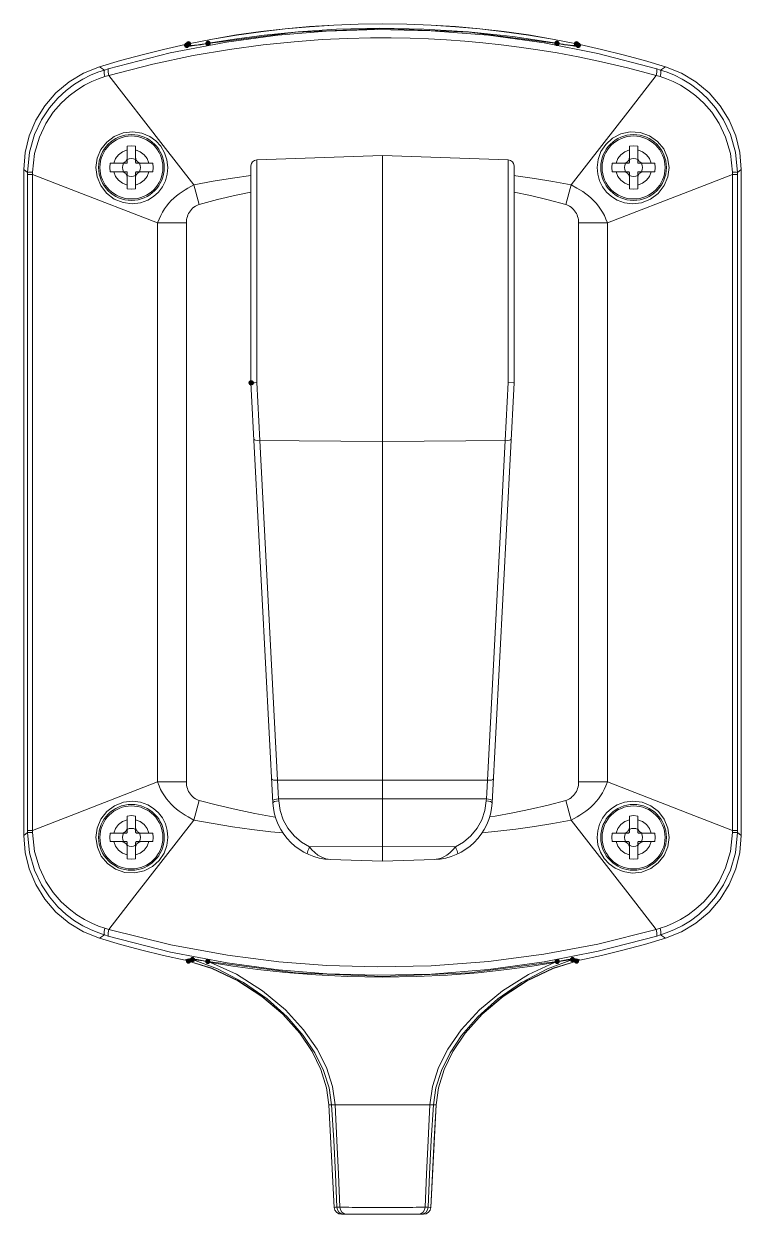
# Model space of a CAD drawing. Header units: millimetres. Extents: x 0 to 260, y 22 to 203.
# Drawn here: x 134 to 168.4, y 93.5 to 150.5 of the extents above; entities that cross this region are included whole.
import ezdxf

# ---------------------------------------------------------------- set-up
doc = ezdxf.new("R2010")
doc.units = ezdxf.units.MM

msp = doc.modelspace()

# ---------------------------------------------------------------- hatches: boundary and pattern name
h = msp.add_hatch(color=7)
edge = h.paths.add_edge_path()
edge.add_arc((141.827462, 149.454729), 0.131576, 0, 360)
h = msp.add_hatch(color=7)
edge = h.paths.add_edge_path()
edge.add_arc((141.908495, 149.528953), 0.12689, 0, 360)
h = msp.add_hatch(color=7)
edge = h.paths.add_edge_path()
edge.add_arc((142.844767, 149.547862), 0.129525, 0, 360)
h = msp.add_hatch(color=7)
edge = h.paths.add_edge_path()
edge.add_arc((159.551758, 149.547862), 0.129444, 0, 360)
h = msp.add_hatch(color=7)
edge = h.paths.add_edge_path()
edge.add_arc((160.487889, 149.528918), 0.12689, 0, 360)
h = msp.add_hatch(color=7)
edge = h.paths.add_edge_path()
edge.add_arc((160.568887, 149.454729), 0.131576, 0, 360)
h = msp.add_hatch(color=7)
edge = h.paths.add_edge_path()
edge.add_ellipse((144.91148, 133.30368), major_axis=(0.135467, 0), ratio=0.925781, start_angle=0, end_angle=360)
h = msp.add_hatch(color=7)
edge = h.paths.add_edge_path()
edge.add_arc((141.906943, 105.628193), 0.125148, 0, 360)
h = msp.add_hatch(color=7)
edge = h.paths.add_edge_path()
edge.add_arc((142.103158, 105.701394), 0.125501, 0, 360)
h = msp.add_hatch(color=7)
edge = h.paths.add_edge_path()
edge.add_arc((142.835736, 105.612953), 0.126206, 0, 360)
h = msp.add_hatch(color=7)
edge = h.paths.add_edge_path()
edge.add_arc((159.560824, 105.612953), 0.126296, 0, 360)
h = msp.add_hatch(color=7)
edge = h.paths.add_edge_path()
edge.add_arc((160.293579, 105.701394), 0.125501, 0, 360)
h = msp.add_hatch(color=7)
edge = h.paths.add_edge_path()
edge.add_arc((160.489441, 105.628158), 0.125148, 0, 360)

# ---------------------------------------------------------------- linework, layer by layer
at = {"color": 7, "lineweight": 0}
for points in [[(160.488736, 149.531776), (159.337455, 149.754956), (158.182167, 149.948379), (157.023441, 150.112044), (155.861851, 150.245952), (154.697969, 150.350103), (153.532367, 150.424496), (152.365616, 150.469132), (151.198289, 150.484011), (150.030958, 150.469132), (148.864195, 150.424496), (147.698572, 150.350103), (146.53466, 150.245952), (145.373033, 150.112044), (144.214263, 149.948379), (143.05892, 149.754956), (141.907578, 149.531776)], [(160.487007, 149.526096), (159.335925, 149.749214), (158.180835, 149.942583), (157.02231, 150.106203), (155.860922, 150.240074), (154.697243, 150.344196), (153.531847, 150.418568), (152.365306, 150.463192), (151.198192, 150.478067), (150.031078, 150.463192), (148.864537, 150.418568), (147.69914, 150.344196), (146.535462, 150.240074), (145.374074, 150.106203), (144.215548, 149.942583), (143.060459, 149.749214), (141.909377, 149.526096)], [(159.567527, 149.540736), (155.359947, 150.086836), (151.198227, 150.264636), (147.036861, 150.086836), (142.828927, 149.540736)], [(142.848471, 149.55333), (144.112121, 149.755825), (145.536638, 149.943855), (147.156593, 150.10578), (148.999504, 150.224314), (151.048791, 150.273702), (153.182038, 150.233486), (155.311404, 150.099783), (157.435127, 149.8733), (159.548266, 149.55333)], [(161.51606, 149.057219), (158.934079, 149.565572), (156.276252, 149.933872), (153.526702, 150.152241), (150.940135, 150.209744), (148.504204, 150.132838), (146.185396, 149.940927), (143.727593, 149.609316)], [(141.744665, 149.491488), (140.711064, 149.260987), (139.683252, 149.006639), (138.661591, 148.728546), (137.646445, 148.426805)], [(143.727664, 149.609457), (141.025386, 149.089816), (138.070167, 148.328168)], [(164.303851, 148.014231), (162.922373, 148.380415), (161.685534, 148.670751), (160.574284, 148.902526), (159.564634, 149.089145), (158.631184, 149.242251), (157.744654, 149.370309), (156.877526, 149.47967), (156.00934, 149.573509), (155.136921, 149.651826), (154.262384, 149.714267), (153.393846, 149.761187), (152.520721, 149.792584), (151.608084, 149.808459), (150.621718, 149.807048), (149.527754, 149.782001), (148.312082, 149.725204), (146.967998, 149.627484), (145.489154, 149.476495), (143.879782, 149.25989), (142.127182, 148.96144), (140.203837, 148.556098), (138.092462, 148.014231)], [(141.771864, 149.46944), (141.7447, 149.491312)], [(141.957919, 149.418781), (141.874311, 149.431128), (141.812222, 149.448061), (141.772005, 149.469581)], [(141.907613, 149.531776), (141.850948, 149.501745), (141.819418, 149.446051)], [(141.829402, 149.467006), (141.82411, 149.444781)], [(141.86214, 149.506622), (141.829331, 149.467111)], [(141.862845, 149.504753), (141.830037, 149.465242)], [(141.908636, 149.528001), (141.862069, 149.506481)], [(141.909341, 149.526096), (141.862775, 149.504576)], [(141.909341, 149.526096), (141.939327, 149.49364)], [(141.939327, 149.493534), (142.006708, 149.46884)], [(142.828821, 149.540736), (142.646435, 149.509692), (142.476396, 149.481469), (142.323291, 149.457481), (142.191705, 149.438431), (142.085166, 149.425378), (142.006144, 149.418675), (141.957813, 149.418675)], [(142.006849, 149.468734), (142.111271, 149.451448)], [(142.111236, 149.451519), (142.065375, 149.429999)], [(142.111236, 149.451519), (142.123936, 149.450813), (142.142281, 149.451166), (142.166975, 149.452224), (142.200489, 149.455046), (142.244233, 149.459633), (142.299972, 149.466335), (142.370528, 149.476213), (142.457664, 149.488913), (142.564908, 149.505846), (142.694378, 149.527013)], [(142.694484, 149.527119), (142.848647, 149.553224)], [(159.54823, 149.55333), (159.712978, 149.525108), (159.850208, 149.502883), (159.962744, 149.485597), (160.05235, 149.472544), (160.123258, 149.463372), (160.177586, 149.457022), (160.218861, 149.453141), (160.248847, 149.451025), (160.270719, 149.450672), (160.285183, 149.451377)], [(160.43843, 149.418781), (160.390099, 149.418781), (160.311077, 149.425836), (160.203833, 149.438889), (160.071894, 149.457586), (159.919141, 149.481575), (159.749455, 149.509445), (159.567421, 149.540842)], [(160.285148, 149.451519), (160.389923, 149.468805)], [(160.285148, 149.451519), (160.331362, 149.429999)], [(160.389852, 149.468734), (160.45688, 149.493429)], [(160.624485, 149.46944), (160.584268, 149.44792), (160.522179, 149.430987), (160.438571, 149.41864)], [(160.457056, 149.493534), (160.487043, 149.52599)], [(160.487007, 149.526096), (160.533927, 149.504576)], [(160.487713, 149.528001), (160.534632, 149.506481)], [(160.57693, 149.446015), (160.545533, 149.501842), (160.488736, 149.53174)], [(160.533856, 149.504753), (160.566312, 149.465242)], [(160.534562, 149.506622), (160.567017, 149.467111)], [(160.566947, 149.467006), (160.572591, 149.444781)], [(160.652037, 149.491488), (160.62452, 149.469616)], [(164.749974, 148.426946), (163.734983, 148.728637), (162.713344, 149.006648), (161.685553, 149.260979), (160.652107, 149.491629)], [(164.32657, 148.328239), (161.515989, 149.057078)], [(137.646375, 148.426946), (136.889314, 148.124968), (136.188344, 147.706221), (135.562516, 147.181641), (135.026647, 146.564985), (134.596258, 145.871071), (134.280875, 145.117891), (134.087905, 144.324141), (134.0237, 143.512046)], [(137.882383, 148.272959), (137.568411, 148.168184), (137.220572, 148.02425), (136.84698, 147.835514), (136.457161, 147.595625), (136.057816, 147.296822), (135.652475, 146.923936), (135.248544, 146.457211), (134.870366, 145.881125), (134.543694, 145.182625), (134.3031, 144.34125), (134.208908, 143.375345)], [(137.646375, 148.426946), (137.882383, 148.272782)], [(137.896847, 147.955317), (137.870741, 148.111598), (137.86545, 148.221665), (137.882383, 148.272817)], [(138.070131, 148.328239), (137.882454, 148.272853)], [(138.092533, 148.014408), (138.064663, 148.169277), (138.056549, 148.278638), (138.070308, 148.32838)], [(164.303851, 148.014231), (164.331721, 148.169454), (164.339834, 148.278462), (164.326429, 148.328204)], [(164.514001, 148.272959), (164.326676, 148.328345)], [(164.499537, 147.955317), (164.525995, 148.111598), (164.530934, 148.221665), (164.514354, 148.272817)], [(164.749974, 148.426946), (164.513966, 148.272782)], [(168.187829, 143.375239), (168.092931, 144.341497), (167.853043, 145.182872), (167.52637, 145.881372), (167.148192, 146.457106), (166.743909, 146.924183), (166.338568, 147.296717), (165.939576, 147.595519), (165.549404, 147.835761), (165.176165, 148.024497), (164.827973, 148.168078), (164.514001, 148.272853)], [(168.372825, 143.512011), (168.308267, 144.324105), (168.11565, 145.117855), (167.799914, 145.871036), (167.369525, 146.56495), (166.834361, 147.181605), (166.207828, 147.706186), (165.506859, 148.124933), (164.749798, 148.426911)], [(137.896847, 147.955317), (137.604041, 147.855834), (137.27878, 147.720015), (136.92953, 147.541862), (136.564405, 147.315731), (136.190814, 147.03492), (135.811225, 146.68567), (135.433752, 146.249637), (135.079564, 145.713062), (134.771236, 145.061834), (134.541225, 144.278315), (134.444564, 143.380142)], [(138.09285, 148.014408), (137.896706, 147.955494)], [(138.09285, 148.014231), (140.694939, 144.667781), (142.163906, 142.780068)], [(164.303851, 148.014231), (163.049726, 146.401684), (161.701409, 144.667781), (160.232796, 142.780068)], [(164.499537, 147.955317), (164.303745, 148.014231)], [(167.952208, 143.380213), (167.855194, 144.278032), (167.625183, 145.061905), (167.317208, 145.713132), (166.962667, 146.249355), (166.585194, 146.685741), (166.205958, 147.034991), (165.832014, 147.315802), (165.467242, 147.54158), (165.117992, 147.720085), (164.792378, 147.855905), (164.499572, 147.955388)], [(137.479652, 143.607931), (137.541741, 144.057017), (137.718482, 144.473648), (137.992944, 144.824662), (138.354188, 145.096301), (138.785635, 145.267045), (139.244246, 145.316434), (139.680632, 145.247642), (140.05493, 145.088187), (140.345971, 144.877931), (140.580569, 144.621462), (140.762955, 144.314192), (140.880077, 143.968823), (140.921705, 143.607931)], [(161.474714, 143.607931), (161.522339, 143.992812), (161.658512, 144.365698), (161.889581, 144.713537), (162.21202, 145.005989), (162.608895, 145.212717), (163.062567, 145.311848), (163.537759, 145.283626), (163.988962, 145.125228), (164.369962, 144.856764), (164.661709, 144.500459), (164.850445, 144.072539), (164.91712, 143.607931)], [(138.975853, 144.450259), (138.752104, 144.362836), (138.564073, 144.220248), (138.421419, 144.032151), (138.333798, 143.808203)], [(139.376503, 144.628376), (139.176125, 144.647955), (138.975747, 144.628376)], [(138.975853, 144.628376), (138.975853, 143.868493)], [(139.376503, 144.628376), (139.376503, 143.868493)], [(140.018311, 143.808274), (139.930745, 144.032023), (139.788212, 144.220053), (139.600303, 144.362708), (139.376609, 144.450329)], [(151.198333, 144.180525), (145.177122, 143.970269)], [(151.198333, 144.180525), (151.198333, 110.403816)], [(157.219332, 143.970199), (151.198474, 144.180454)], [(163.020199, 144.450259), (162.796455, 144.362836), (162.608463, 144.220248), (162.465913, 144.032151), (162.378496, 143.808203)], [(163.420848, 144.628376), (163.220471, 144.647955), (163.020093, 144.628376)], [(163.020199, 144.628376), (163.020199, 143.868493)], [(163.420848, 144.628376), (163.420848, 143.868493)], [(164.062692, 143.808274), (163.975126, 144.032023), (163.832593, 144.220053), (163.644684, 144.362708), (163.420989, 144.450329)], [(140.921634, 143.607931), (140.895529, 143.289726), (140.808393, 142.976106), (140.664106, 142.684712), (140.472195, 142.431064), (140.239715, 142.219398), (139.955376, 142.045126), (139.606126, 141.919889), (139.206429, 141.872617), (138.77357, 141.927298), (138.353059, 142.098042), (137.98864, 142.37462), (137.707476, 142.741862), (137.534615, 143.165195), (137.479581, 143.607931)], [(138.155574, 143.808274), (138.13626, 143.607896), (138.155574, 143.407518)], [(138.915563, 143.808274), (138.15568, 143.808274)], [(138.695747, 143.808274), (138.724675, 143.809685), (138.753603, 143.814624), (138.781825, 143.822032), (138.808989, 143.832262), (138.835447, 143.845668), (138.859789, 143.861896), (138.88272, 143.88024), (138.903534, 143.901054), (138.922231, 143.924338), (138.938106, 143.948679), (138.951864, 143.975137), (138.962095, 144.002301), (138.969503, 144.030524), (138.974089, 144.059099), (138.975853, 144.088026)], [(138.79636, 143.808274), (138.759252, 143.710483), (138.746883, 143.608028), (138.759252, 143.505508), (138.79636, 143.407518)], [(138.975853, 143.868387), (138.974795, 143.856745), (138.971267, 143.845456), (138.966328, 143.83452), (138.949395, 143.81794), (138.938811, 143.812648), (138.92717, 143.809473), (138.915528, 143.808415)], [(139.376503, 143.987767), (139.278712, 144.024875), (139.176257, 144.037244), (139.073737, 144.024875), (138.975747, 143.987767)], [(139.43644, 143.808274), (139.424798, 143.809332), (139.413509, 143.812507), (139.402573, 143.817799), (139.38564, 143.834732), (139.380701, 143.845315), (139.377526, 143.856604), (139.376467, 143.868246)], [(139.376503, 144.088203), (139.377914, 144.059275), (139.3825, 144.030347), (139.389908, 144.002478), (139.400492, 143.974961), (139.413544, 143.948856), (139.429772, 143.924161), (139.448469, 143.901231), (139.469283, 143.880417), (139.492214, 143.861719), (139.516908, 143.845844), (139.543367, 143.832439), (139.570531, 143.822208), (139.598753, 143.814447), (139.627328, 143.809861), (139.656256, 143.80845)], [(140.196429, 143.808274), (139.436546, 143.808274)], [(139.555643, 143.407624), (139.592751, 143.505465), (139.60512, 143.608002), (139.592751, 143.710539), (139.555643, 143.808379)], [(140.196429, 143.407624), (140.215743, 143.608002), (140.196429, 143.808379)], [(144.901073, 133.303327), (144.901073, 143.684166)], [(145.177016, 143.970199), (145.068873, 143.944942), (144.981269, 143.882974), (144.92257, 143.793093), (144.901144, 143.684096)], [(145.177016, 133.310912), (145.177016, 143.970093)], [(157.219332, 143.970199), (157.219332, 133.311018)], [(157.495628, 143.684096), (157.474098, 143.793093), (157.415195, 143.882974), (157.327452, 143.944942), (157.219403, 143.970199)], [(157.495628, 133.303327), (157.495628, 143.684166)], [(164.917049, 143.607931), (164.861311, 143.163784), (164.688097, 142.739745), (164.401994, 142.368976), (164.032636, 142.091692), (163.60648, 141.923417), (163.175386, 141.872617), (162.778511, 141.923064), (162.436316, 142.047595), (162.156563, 142.219398), (161.927258, 142.427537), (161.737463, 142.676951), (161.592119, 142.965523), (161.502866, 143.280906), (161.474644, 143.607931)], [(162.200272, 143.808274), (162.180693, 143.607896), (162.200272, 143.407518)], [(162.959909, 143.808274), (162.200378, 143.808274)], [(162.740093, 143.808274), (162.769374, 143.809685), (162.797949, 143.814624), (162.826171, 143.822032), (162.853335, 143.832262), (162.879793, 143.845668), (162.904135, 143.861896), (162.927065, 143.88024), (162.947879, 143.901054), (162.966576, 143.924338), (162.982451, 143.948679), (162.99621, 143.975137), (163.00644, 144.002301), (163.013849, 144.030524), (163.018435, 144.059099), (163.020199, 144.088026)], [(162.840705, 143.808274), (162.803597, 143.710483), (162.791228, 143.608028), (162.803597, 143.505508), (162.840705, 143.407518)], [(163.020199, 143.868387), (163.01914, 143.856745), (163.015965, 143.845456), (163.010674, 143.83452), (162.99374, 143.81794), (162.983157, 143.812648), (162.971515, 143.809473), (162.959874, 143.808415)], [(163.420848, 143.987767), (163.323057, 144.024875), (163.220603, 144.037244), (163.118082, 144.024875), (163.020093, 143.987767)], [(163.420848, 144.088203), (163.422259, 144.059275), (163.426846, 144.030347), (163.434254, 144.002478), (163.444837, 143.974961), (163.45789, 143.948856), (163.474118, 143.924161), (163.492815, 143.901231), (163.513629, 143.880417), (163.536559, 143.861719), (163.561254, 143.845844), (163.587712, 143.832439), (163.614876, 143.822208), (163.643098, 143.814447), (163.671673, 143.809861), (163.700601, 143.80845)], [(163.480821, 143.808274), (163.469179, 143.809332), (163.45789, 143.812507), (163.446954, 143.817799), (163.430021, 143.834732), (163.425082, 143.845315), (163.421907, 143.856604), (163.420848, 143.868246)], [(164.24081, 143.808274), (163.480926, 143.808274)], [(163.600342, 143.407624), (163.637449, 143.505465), (163.649819, 143.608002), (163.637449, 143.710539), (163.600342, 143.808379)], [(164.24081, 143.407624), (164.260124, 143.608002), (164.24081, 143.808379)], [(134.023876, 143.512011), (134.208732, 143.375133)], [(134.023876, 111.644853), (134.023876, 143.511976)], [(134.444493, 143.380213), (134.32349, 143.378802), (134.242704, 143.377038), (134.208838, 143.375274)], [(134.208873, 143.375239), (134.208873, 143.279283)], [(134.443117, 143.279283), (134.208873, 143.279283)], [(134.208873, 111.877404), (134.208873, 143.279213)], [(134.444493, 143.380213), (134.443082, 143.279319)], [(134.443117, 143.279283), (134.443117, 111.877475)], [(134.443117, 143.279283), (136.296612, 142.557853)], [(138.915563, 143.407624), (138.15568, 143.407624)], [(138.333692, 143.407624), (138.421313, 143.18388), (138.563967, 142.995888), (138.751998, 142.853338), (138.975747, 142.765921)], [(138.975853, 143.127695), (138.974089, 143.156975), (138.969503, 143.18555), (138.962095, 143.213772), (138.951864, 143.240936), (138.938459, 143.267042), (138.922231, 143.291736), (138.903886, 143.314667), (138.88272, 143.335481), (138.859789, 143.354178), (138.835447, 143.370053), (138.808989, 143.383459), (138.781472, 143.394042), (138.753603, 143.40145), (138.724675, 143.406036), (138.695747, 143.407447)], [(138.915563, 143.407624), (138.927205, 143.406566), (138.938494, 143.403391), (138.94943, 143.398099), (138.966363, 143.381166), (138.971655, 143.370582), (138.97483, 143.359293), (138.975888, 143.347652)], [(138.975853, 142.587662), (138.975853, 143.347546)], [(138.975853, 143.228307), (139.073644, 143.191199), (139.176099, 143.17883), (139.278619, 143.191199), (139.376609, 143.228307)], [(139.376503, 143.347652), (139.377561, 143.359293), (139.380736, 143.370582), (139.385675, 143.381166), (139.402608, 143.398099), (139.413192, 143.403391), (139.424833, 143.406566), (139.436475, 143.407624)], [(139.656256, 143.407624), (139.627328, 143.406213), (139.598753, 143.401627), (139.570531, 143.393866), (139.543367, 143.383635), (139.516908, 143.370229), (139.492214, 143.354354), (139.469283, 143.335657), (139.448469, 143.314843), (139.429772, 143.291913), (139.413897, 143.267218), (139.400492, 143.24076), (139.389908, 143.213596), (139.3825, 143.185727), (139.377914, 143.156799), (139.376503, 143.127871)], [(139.376503, 142.76578), (139.600197, 142.853197), (139.788106, 142.995747), (139.930639, 143.183739), (140.018206, 143.407483)], [(139.376503, 143.347652), (139.376503, 142.587768)], [(140.196429, 143.407624), (139.436546, 143.407624)], [(142.163941, 142.779926), (143.086102, 142.94679), (144.017436, 143.096015), (144.901144, 143.21984)], [(157.495628, 143.219523), (157.586292, 143.208234), (158.471764, 143.082292), (159.355825, 142.939064), (160.232831, 142.779962)], [(167.953231, 143.279283), (166.099737, 142.557853), (161.966945, 140.951303)], [(162.959909, 143.407624), (162.200378, 143.407624)], [(162.37839, 143.407624), (162.465807, 143.18388), (162.608357, 142.995888), (162.796349, 142.853338), (163.020093, 142.765921)], [(163.020199, 143.127695), (163.018435, 143.156975), (163.013849, 143.18555), (163.00644, 143.213772), (162.99621, 143.240936), (162.982804, 143.267042), (162.966576, 143.291736), (162.948232, 143.314667), (162.927065, 143.335481), (162.904488, 143.354178), (162.879793, 143.370053), (162.853335, 143.383459), (162.826171, 143.394042), (162.797949, 143.40145), (162.769374, 143.406036), (162.740093, 143.407447)], [(162.959909, 143.407624), (162.971551, 143.406566), (162.982839, 143.403391), (162.993776, 143.398099), (163.010709, 143.381166), (163.016001, 143.370582), (163.019176, 143.359293), (163.020234, 143.347652)], [(163.020199, 142.587662), (163.020199, 143.347546)], [(163.020199, 143.228307), (163.11799, 143.191199), (163.220444, 143.17883), (163.322965, 143.191199), (163.420954, 143.228307)], [(163.700601, 143.407624), (163.671673, 143.406213), (163.643098, 143.401627), (163.614876, 143.393866), (163.587712, 143.383635), (163.561254, 143.370229), (163.536559, 143.354354), (163.513982, 143.335657), (163.492815, 143.314843), (163.474118, 143.291913), (163.458243, 143.267218), (163.444837, 143.24076), (163.434254, 143.213596), (163.426846, 143.185727), (163.422259, 143.156799), (163.420848, 143.127871)], [(163.420848, 143.347652), (163.421907, 143.359293), (163.425082, 143.370582), (163.430373, 143.381166), (163.446954, 143.398099), (163.457537, 143.403391), (163.469179, 143.406566), (163.480821, 143.407624)], [(163.420848, 142.76578), (163.644543, 142.853197), (163.832452, 142.995747), (163.974985, 143.183739), (164.062551, 143.407483)], [(163.420848, 143.347652), (163.420848, 142.587768)], [(164.24081, 143.407624), (163.480926, 143.407624)], [(167.953231, 143.279283), (167.952173, 143.380178)], [(167.952208, 143.380213), (168.073211, 143.378802), (168.153997, 143.377038), (168.187864, 143.375274)], [(167.953231, 143.279283), (168.187829, 143.279283)], [(167.953231, 111.877404), (167.953231, 143.279213)], [(168.187829, 143.279283), (168.187829, 143.375239)], [(168.187829, 143.279283), (168.187829, 111.877475)], [(168.372825, 143.512011), (168.18797, 143.375133)], [(168.372825, 143.512011), (168.372825, 111.644889)], [(136.296576, 142.557888), (140.429368, 140.951338)], [(138.975853, 142.587662), (139.176231, 142.568083), (139.376609, 142.587662)], [(140.429333, 140.951444), (140.49883, 141.141238), (140.577147, 141.314099), (140.663224, 141.473202), (140.756358, 141.621722), (140.857252, 141.761422), (140.965908, 141.894772), (141.083383, 142.021419), (141.206502, 142.140658), (141.333855, 142.251077), (141.466147, 142.354441), (141.603024, 142.450397), (141.743077, 142.539649), (141.884894, 142.623611), (142.163941, 142.779891)], [(142.164294, 142.779926), (142.424997, 141.842243)], [(142.425067, 141.842349), (143.302778, 142.073418), (144.195306, 142.28191), (144.901214, 142.425491)], [(157.495628, 142.426972), (158.290084, 142.262225), (159.137103, 142.062553), (159.971423, 141.842419)], [(160.23209, 142.780103), (159.971387, 141.842419)], [(160.23276, 142.779926), (160.510044, 142.624351)], [(160.510114, 142.62421), (160.651931, 142.540602), (160.792689, 142.450996), (160.930273, 142.353983), (161.063622, 142.249913), (161.192034, 142.138788), (161.315506, 142.019196), (161.431922, 141.892549), (161.540578, 141.759905), (161.64112, 141.620205), (161.7339, 141.472391), (161.819625, 141.313288), (161.897942, 141.14078), (161.967439, 140.951338)], [(163.020199, 142.587662), (163.220576, 142.568083), (163.420954, 142.587662)], [(141.807706, 140.951444), (141.811234, 141.032583), (141.820759, 141.111958), (141.836281, 141.188511), (141.857801, 141.263299), (141.884612, 141.335619), (141.917067, 141.406174), (141.95552, 141.473555), (141.99997, 141.537761), (142.051123, 141.599144), (142.108978, 141.657352), (142.172126, 141.710622), (142.239153, 141.756836), (142.306181, 141.795288), (142.370739, 141.824216), (142.425067, 141.842208)], [(159.971281, 141.842349), (160.025256, 141.824357), (160.089815, 141.795429), (160.156843, 141.757329), (160.22387, 141.710763), (160.28737, 141.657493), (160.345931, 141.598932), (160.397437, 141.536491), (160.441887, 141.472638), (160.479987, 141.405257), (160.512443, 141.335054), (160.538901, 141.262735), (160.560068, 141.188299), (160.57559, 141.111393), (160.585115, 141.032371), (160.588643, 140.951585)], [(140.429333, 140.95162), (141.807636, 140.95162)], [(140.429333, 114.205244), (140.429333, 140.951444)], [(141.807706, 140.951444), (141.807706, 114.205244)], [(160.588643, 114.205244), (160.588643, 140.951444)], [(161.967016, 140.95162), (160.588713, 140.95162)], [(161.967016, 140.95162), (161.967016, 114.20542)], [(144.921746, 133.303998), (145.070971, 133.308231), (145.177157, 133.311053)], [(145.318268, 130.541042), (145.177157, 133.311053)], [(157.07808, 130.541042), (157.219191, 133.311053)], [(157.495628, 133.303327), (157.474461, 133.304033), (157.219403, 133.310736)], [(145.954221, 113.201697), (144.901179, 133.303327)], [(156.442128, 113.201697), (157.495522, 133.303327)], [(145.042643, 130.600309), (145.064515, 130.574203), (145.123782, 130.553742), (145.212682, 130.542101), (151.198262, 130.488126)], [(146.170579, 114.279504), (145.318268, 130.541148)], [(157.183526, 130.542242), (151.198298, 130.487914)], [(156.225769, 114.279504), (157.07808, 130.541148)], [(157.183526, 130.542242), (157.272426, 130.553883), (157.332045, 130.573992), (157.353917, 130.60045)], [(136.296576, 112.598976), (140.429368, 114.205526)], [(141.88627, 112.532654), (141.744453, 112.616262), (141.603695, 112.705868), (141.466464, 112.802529), (141.333114, 112.906598), (141.20435, 113.018076), (141.081231, 113.137668), (140.964461, 113.264315), (140.855806, 113.396959), (140.755617, 113.536307), (140.662484, 113.684473), (140.576759, 113.843576), (140.498442, 114.016084), (140.429297, 114.205173)], [(140.429333, 114.205244), (141.807636, 114.205244)], [(142.425067, 113.314515), (142.371092, 113.332507), (142.306887, 113.361082), (142.239506, 113.399535), (142.172478, 113.446101), (142.108978, 113.499371), (142.050417, 113.557932), (141.999264, 113.620021), (141.954814, 113.684226), (141.916714, 113.751607), (141.884259, 113.82181), (141.857448, 113.894129), (141.836281, 113.968565), (141.820759, 114.045471), (141.811234, 114.124493), (141.807706, 114.205279)], [(145.894954, 114.338594), (145.916826, 114.312488), (145.976093, 114.292027), (146.064993, 114.280386), (146.170474, 114.27968)], [(156.225769, 114.279504), (146.170544, 114.279504)], [(146.225013, 113.390998), (146.206669, 113.685567), (146.188324, 113.985428), (146.170685, 114.279645)], [(156.171336, 113.390998), (156.190033, 113.685567), (156.208024, 113.985075), (156.225663, 114.279645)], [(156.225769, 114.279504), (156.33125, 114.280562), (156.42015, 114.292204), (156.479769, 114.312312), (156.501641, 114.338417)], [(160.588643, 114.205244), (160.585115, 114.124458), (160.57559, 114.045083), (160.560068, 113.968177), (160.538901, 113.893388), (160.51209, 113.821069), (160.479281, 113.750513), (160.440829, 113.683133), (160.396731, 113.618927), (160.345579, 113.557544), (160.28737, 113.499336), (160.224223, 113.446419), (160.157548, 113.399852), (160.090168, 113.361399), (160.025962, 113.332824), (159.971281, 113.31448)], [(161.967369, 114.205244), (161.897871, 114.015449), (161.819202, 113.842588), (161.733477, 113.683486), (161.639991, 113.535319), (161.539449, 113.395266), (161.430441, 113.262269), (161.313319, 113.135269), (161.189846, 113.01603), (161.062494, 112.905611), (160.930202, 112.802599), (160.793324, 112.706291), (160.653271, 112.617038), (160.511455, 112.53343), (160.23276, 112.376797)], [(161.967016, 114.205244), (160.588713, 114.205244)], [(167.953231, 111.877404), (166.099737, 112.598835), (161.966945, 114.205385)], [(145.94907, 113.302133), (145.968826, 113.331413), (146.028092, 113.358224), (146.118051, 113.379391), (146.224943, 113.391033)], [(146.230164, 113.290597), (146.224872, 113.391139)], [(156.171336, 113.390998), (146.225119, 113.390998)], [(156.166185, 113.290597), (156.171477, 113.391139)], [(156.171336, 113.390998), (156.278933, 113.379356), (156.368538, 113.358189), (156.427805, 113.331378), (156.447208, 113.302097)], [(137.479652, 111.548757), (137.535038, 111.993257), (137.708252, 112.416943), (137.994355, 112.787712), (138.364066, 113.064996), (138.790221, 113.233623), (139.220963, 113.284071), (139.617838, 113.233976), (139.960032, 113.109446), (140.239785, 112.93729), (140.469091, 112.729151), (140.659238, 112.48009), (140.80423, 112.191165), (140.893835, 111.876134), (140.921705, 111.548757)], [(142.164294, 112.37662), (142.424997, 113.314656)], [(146.076176, 112.52267), (145.969637, 112.538192), (145.091926, 112.692356), (144.195518, 112.875095), (143.30299, 113.083234), (142.424926, 113.314656)], [(145.954221, 113.201521), (145.974329, 113.230801), (146.033243, 113.257965), (146.123201, 113.278779), (146.230093, 113.290421)], [(145.954221, 113.201697), (145.981753, 112.927532), (146.0343, 112.661729), (146.110641, 112.405486), (146.209555, 112.160005), (146.329822, 111.926486), (146.47022, 111.706129), (146.629531, 111.500136), (146.806532, 111.309706), (147.000004, 111.136039), (147.208725, 110.980337), (147.431475, 110.8438), (147.667034, 110.727628), (147.914181, 110.633021), (148.171695, 110.561181), (148.438356, 110.513307), (148.712943, 110.4906)], [(147.709149, 111.092968), (147.313332, 111.323332), (146.96126, 111.623898), (146.667749, 111.983732), (146.44303, 112.391896), (146.295921, 112.832868), (146.230305, 113.290421)], [(153.683652, 110.490741), (153.958185, 110.513386), (154.224813, 110.561206), (154.482312, 110.633001), (154.729457, 110.72757), (154.965024, 110.843714), (155.18779, 110.98023), (155.39653, 111.13592), (155.59002, 111.309582), (155.767035, 111.500016), (155.926351, 111.706022), (156.066745, 111.9264), (156.186991, 112.159947), (156.285866, 112.405466), (156.362146, 112.661754), (156.414606, 112.927611), (156.442022, 113.201838)], [(154.687552, 111.092968), (155.083369, 111.323684), (155.435441, 111.624251), (155.728952, 111.984084), (155.953319, 112.391896), (156.10078, 112.832868), (156.166044, 113.290421)], [(156.166185, 113.290597), (156.273429, 113.278955), (156.363388, 113.257789), (156.422654, 113.230625), (156.442057, 113.201697)], [(159.971281, 113.314515), (159.136962, 113.094029), (158.289943, 112.89471), (157.437631, 112.717968), (156.597668, 112.566626), (156.320737, 112.52394)], [(160.232407, 112.376938), (159.971352, 113.314621)], [(161.474714, 111.548757), (161.501173, 111.866962), (161.587956, 112.180582), (161.732242, 112.471976), (161.924153, 112.725623), (162.156987, 112.937643), (162.440973, 113.111562), (162.790223, 113.236798), (163.18992, 113.284071), (163.623131, 113.22939), (164.043289, 113.058998), (164.407709, 112.782068), (164.689226, 112.414826), (164.861734, 111.991846), (164.91712, 111.548757)], [(134.443117, 111.877404), (136.296612, 112.598835)], [(138.09285, 107.142456), (139.346975, 108.755004), (140.694939, 110.488906), (142.163906, 112.376973)], [(138.975853, 112.391084), (138.752104, 112.303518), (138.564073, 112.160985), (138.421419, 111.973076), (138.333798, 111.749381)], [(139.376503, 112.569166), (139.176125, 112.588746), (138.975747, 112.569166)], [(138.975853, 112.569166), (138.975853, 111.809283)], [(139.376503, 112.569166), (139.376503, 111.809283)], [(140.018311, 111.74924), (139.930745, 111.972934), (139.788212, 112.160844), (139.600303, 112.303377), (139.376609, 112.390943)], [(142.163941, 112.376938), (141.886305, 112.532513)], [(146.43481, 111.762011), (145.854138, 111.820925), (144.947499, 111.930639), (144.017577, 112.060814), (143.086243, 112.210391), (142.164082, 112.376903)], [(160.23276, 112.376938), (159.356107, 112.217835), (158.471694, 112.07496), (157.586221, 111.948666), (156.718741, 111.840716), (155.959563, 111.760635)], [(164.303851, 107.142456), (163.049726, 108.755004), (161.701409, 110.488906), (160.232796, 112.376973)], [(163.020199, 112.391084), (162.796455, 112.303518), (162.608463, 112.160985), (162.465913, 111.973076), (162.378496, 111.749381)], [(163.420848, 112.569166), (163.220471, 112.588746), (163.020093, 112.569166)], [(163.020199, 112.569166), (163.020199, 111.809283)], [(163.420848, 112.569166), (163.420848, 111.809283)], [(164.062692, 111.74924), (163.975126, 111.972934), (163.832593, 112.160844), (163.644684, 112.303377), (163.420989, 112.390943)], [(134.023876, 111.644853), (134.208732, 111.781731)], [(134.444493, 111.776475), (134.32349, 111.777886), (134.242704, 111.77965), (134.208838, 111.781414)], [(134.443117, 111.877404), (134.208873, 111.877404)], [(134.208873, 111.877404), (134.208873, 111.781802)], [(134.208873, 111.781625), (134.303417, 110.815367), (134.543659, 109.974345), (134.870331, 109.275492), (135.248509, 108.699759), (135.652439, 108.232681), (136.057781, 107.860148), (136.457126, 107.561345), (136.847298, 107.321103), (137.220537, 107.132367), (137.568376, 106.988434), (137.882348, 106.883659)], [(134.443117, 111.877404), (134.444528, 111.77651)], [(134.444493, 111.776475), (134.541154, 110.878655), (134.771165, 110.094783), (135.079493, 109.443908), (135.433682, 108.907333), (135.811154, 108.4713), (136.190743, 108.12205), (136.564335, 107.841239), (136.92946, 107.615108), (137.27871, 107.436955), (137.603971, 107.300783), (137.896776, 107.2013)], [(138.155574, 111.74924), (138.13626, 111.548862), (138.155574, 111.348485)], [(138.915563, 111.74924), (138.15568, 111.74924)], [(138.695747, 111.74924), (138.724675, 111.750651), (138.753603, 111.755237), (138.781825, 111.762646), (138.808989, 111.773229), (138.835447, 111.786282), (138.859789, 111.80251), (138.88272, 111.821207), (138.903534, 111.842021), (138.922231, 111.864951), (138.938106, 111.889646), (138.951864, 111.916104), (138.962095, 111.943268), (138.969503, 111.97149), (138.974089, 112.000065), (138.975853, 112.028993)], [(138.79636, 111.74924), (138.759252, 111.651449), (138.746883, 111.548995), (138.759252, 111.446474), (138.79636, 111.348485)], [(138.975853, 111.809213), (138.974795, 111.797571), (138.971267, 111.786282), (138.966328, 111.775346), (138.949395, 111.758413), (138.938811, 111.753474), (138.92717, 111.750299), (138.915528, 111.74924)], [(139.376503, 111.928381), (139.278712, 111.965687), (139.176257, 111.978123), (139.073737, 111.965687), (138.975747, 111.928381)], [(139.43644, 111.74924), (139.424798, 111.750299), (139.413509, 111.753474), (139.402573, 111.758412), (139.38564, 111.775346), (139.380701, 111.785929), (139.377526, 111.797571), (139.376467, 111.809212)], [(139.376503, 112.028993), (139.377914, 112.000065), (139.3825, 111.97149), (139.389908, 111.943268), (139.400492, 111.916104), (139.413544, 111.889646), (139.429772, 111.864951), (139.448469, 111.842374), (139.469283, 111.821207), (139.492214, 111.80251), (139.516908, 111.786635), (139.543367, 111.773229), (139.570531, 111.762646), (139.598753, 111.755237), (139.627328, 111.750651), (139.656256, 111.74924)], [(140.196429, 111.74924), (139.436546, 111.74924)], [(139.555643, 111.348591), (139.592751, 111.446382), (139.60512, 111.548836), (139.592751, 111.651357), (139.555643, 111.749346)], [(140.196429, 111.348591), (140.215743, 111.548968), (140.196429, 111.749346)], [(162.200272, 111.74924), (162.180693, 111.548862), (162.200272, 111.348485)], [(162.959909, 111.74924), (162.200378, 111.74924)], [(162.740093, 111.74924), (162.769374, 111.750651), (162.797949, 111.755237), (162.826171, 111.762646), (162.853335, 111.773229), (162.879793, 111.786282), (162.904135, 111.80251), (162.927065, 111.821207), (162.947879, 111.842021), (162.966576, 111.864951), (162.982451, 111.889646), (162.99621, 111.916104), (163.00644, 111.943268), (163.013849, 111.97149), (163.018435, 112.000065), (163.020199, 112.028993)], [(162.840705, 111.74924), (162.803597, 111.651449), (162.791228, 111.548995), (162.803597, 111.446474), (162.840705, 111.348485)], [(163.020199, 111.809213), (163.01914, 111.797571), (163.015965, 111.786282), (163.010674, 111.775346), (162.99374, 111.758413), (162.983157, 111.753474), (162.971515, 111.750299), (162.959874, 111.74924)], [(163.420848, 111.928381), (163.323057, 111.965687), (163.220603, 111.978123), (163.118082, 111.965687), (163.020093, 111.928381)], [(163.420848, 112.028993), (163.422259, 112.000065), (163.426846, 111.97149), (163.434254, 111.943268), (163.444837, 111.916104), (163.45789, 111.889646), (163.474118, 111.864951), (163.492815, 111.842374), (163.513629, 111.821207), (163.536559, 111.80251), (163.561254, 111.786635), (163.587712, 111.773229), (163.614876, 111.762646), (163.643098, 111.755237), (163.671673, 111.750651), (163.700601, 111.74924)], [(163.480821, 111.74924), (163.469179, 111.750299), (163.45789, 111.753474), (163.446954, 111.758412), (163.430021, 111.775346), (163.425082, 111.785929), (163.421907, 111.797571), (163.420848, 111.809212)], [(164.24081, 111.74924), (163.480926, 111.74924)], [(163.600342, 111.348591), (163.637449, 111.446382), (163.649819, 111.548836), (163.637449, 111.651357), (163.600342, 111.749346)], [(164.24081, 111.348591), (164.260124, 111.548968), (164.24081, 111.749346)], [(164.499537, 107.20137), (164.792343, 107.300854), (165.117956, 107.436673), (165.467206, 107.615179), (165.831979, 107.840956), (166.205923, 108.121768), (166.585159, 108.47137), (166.962631, 108.907404), (167.317173, 109.443626), (167.625148, 110.094854), (167.855159, 110.878726), (167.952173, 111.776545)], [(164.514001, 106.883729), (164.827973, 106.988504), (165.176165, 107.132437), (165.549756, 107.321174), (165.939576, 107.561415), (166.338568, 107.860218), (166.743909, 108.232751), (167.148192, 108.699476), (167.52637, 109.275562), (167.853042, 109.974062), (168.093284, 110.815437), (168.187829, 111.781696)], [(167.952208, 111.776475), (167.953267, 111.877369)], [(167.952208, 111.776475), (168.073211, 111.777886), (168.153997, 111.77965), (168.187864, 111.781414)], [(167.953231, 111.877404), (168.187829, 111.877404)], [(168.187829, 111.781625), (168.187829, 111.877228)], [(168.372825, 111.644853), (168.18797, 111.781731)], [(137.646375, 106.729742), (136.889314, 107.031719), (136.188344, 107.450819), (135.562516, 107.975047), (135.026647, 108.591703), (134.596258, 109.285617), (134.280875, 110.03915), (134.087905, 110.832547), (134.0237, 111.644994)], [(140.921634, 111.548757), (140.874362, 111.163876), (140.737837, 110.79099), (140.506768, 110.443151), (140.184329, 110.151051), (139.787454, 109.943971), (139.334134, 109.845193), (138.85859, 109.873415), (138.40774, 110.031812), (138.026387, 110.300276), (137.734993, 110.656229), (137.546256, 111.084148), (137.479581, 111.548757)], [(138.915563, 111.348591), (138.15568, 111.348591)], [(138.333692, 111.348591), (138.421313, 111.124841), (138.563967, 110.936811), (138.751998, 110.794156), (138.975747, 110.706535)], [(138.975853, 111.068485), (138.974089, 111.097766), (138.969503, 111.126341), (138.962095, 111.154563), (138.951864, 111.181727), (138.938459, 111.208185), (138.922231, 111.232527), (138.903886, 111.255457), (138.88272, 111.276271), (138.859789, 111.294968), (138.835447, 111.310843), (138.808989, 111.324602), (138.781472, 111.334832), (138.753603, 111.342241), (138.724675, 111.346827), (138.695747, 111.348591)], [(138.915563, 111.348591), (138.927205, 111.347532), (138.938494, 111.344357), (138.94943, 111.339066), (138.966363, 111.322132), (138.971655, 111.311549), (138.97483, 111.299907), (138.975888, 111.288266)], [(138.975853, 110.528664), (138.975853, 111.288195)], [(138.975853, 111.169097), (139.073644, 111.131989), (139.176099, 111.11962), (139.278619, 111.131989), (139.376609, 111.169097)], [(139.376503, 111.288301), (139.377561, 111.299942), (139.380736, 111.311231), (139.385675, 111.322167), (139.402608, 111.339101), (139.413192, 111.344393), (139.424833, 111.347568), (139.436475, 111.348626)], [(139.656256, 111.348591), (139.627328, 111.346827), (139.598753, 111.342241), (139.570531, 111.334832), (139.543367, 111.324602), (139.516908, 111.311196), (139.492214, 111.294968), (139.469283, 111.276624), (139.448469, 111.255457), (139.429772, 111.232879), (139.413897, 111.208185), (139.400492, 111.181727), (139.389908, 111.154563), (139.3825, 111.126341), (139.377914, 111.097766), (139.376503, 111.068485)], [(139.376503, 110.706429), (139.600197, 110.79405), (139.788106, 110.936705), (139.930639, 111.124735), (140.018206, 111.348485)], [(139.376503, 111.288301), (139.376503, 110.52877)], [(140.196429, 111.348591), (139.436546, 111.348591)], [(147.59753, 110.759804), (147.591886, 110.782382), (147.602822, 110.835299), (147.628222, 110.911146), (147.664911, 111.001104), (147.708655, 111.092827)], [(148.713049, 110.490741), (148.48586, 110.523902), (148.285835, 110.59728), (148.109799, 110.699938), (147.955635, 110.823057), (147.821932, 110.957113), (147.709043, 111.092932)], [(147.709149, 111.092968), (151.198474, 111.124718)], [(151.198333, 111.124647), (154.687658, 111.092897)], [(153.683652, 110.490741), (153.775727, 110.498149), (153.883677, 110.516846), (154.005739, 110.553182), (154.139441, 110.611391), (154.281964, 110.696763), (154.43013, 110.813532), (154.569125, 110.951116), (154.687658, 111.092932)], [(154.687552, 111.092968), (154.731297, 111.000893), (154.768338, 110.910934), (154.794091, 110.83544), (154.804674, 110.782523), (154.79903, 110.759946)], [(164.917049, 111.548757), (164.854608, 111.099671), (164.677866, 110.683393), (164.403405, 110.332379), (164.042161, 110.060387), (163.611066, 109.889643), (163.152102, 109.840254), (162.716069, 109.909046), (162.341419, 110.068854), (162.05073, 110.278757), (161.816133, 110.535579), (161.633394, 110.842496), (161.516272, 111.187865), (161.474644, 111.548757)], [(162.959909, 111.348591), (162.200378, 111.348591)], [(162.37839, 111.348591), (162.465807, 111.124841), (162.608357, 110.936811), (162.796349, 110.794156), (163.020093, 110.706535)], [(163.020199, 111.068485), (163.018435, 111.097766), (163.013849, 111.126341), (163.00644, 111.154563), (162.99621, 111.181727), (162.982804, 111.208185), (162.966576, 111.232527), (162.948232, 111.255457), (162.927065, 111.276271), (162.904488, 111.294968), (162.879793, 111.310843), (162.853335, 111.324602), (162.826171, 111.334832), (162.797949, 111.342241), (162.769374, 111.346827), (162.740093, 111.348591)], [(162.959909, 111.348591), (162.971551, 111.347532), (162.982839, 111.344357), (162.993776, 111.339066), (163.010709, 111.322132), (163.016001, 111.311549), (163.019176, 111.299907), (163.020234, 111.288266)], [(163.020199, 110.528664), (163.020199, 111.288195)], [(163.020199, 111.169097), (163.11799, 111.131989), (163.220444, 111.11962), (163.322965, 111.131989), (163.420954, 111.169097)], [(163.420848, 111.288301), (163.421907, 111.299942), (163.425082, 111.311231), (163.430373, 111.322167), (163.446954, 111.339101), (163.457537, 111.344393), (163.469179, 111.347568), (163.480821, 111.348626)], [(163.700601, 111.348591), (163.671673, 111.346827), (163.643098, 111.342241), (163.614876, 111.334832), (163.587712, 111.324602), (163.561254, 111.311196), (163.536559, 111.294968), (163.513982, 111.276624), (163.492815, 111.255457), (163.474118, 111.232879), (163.458243, 111.208185), (163.444837, 111.181727), (163.434254, 111.154563), (163.426846, 111.126341), (163.422259, 111.097766), (163.420848, 111.068485)], [(163.420848, 110.706429), (163.644543, 110.79405), (163.832452, 110.936705), (163.974985, 111.124735), (164.062551, 111.348485)], [(163.420848, 111.288301), (163.420848, 110.52877)], [(164.24081, 111.348591), (163.480926, 111.348591)], [(168.372825, 111.644853), (168.308267, 110.832406), (168.11565, 110.038656), (167.799914, 109.285828), (167.369525, 108.591914), (166.834361, 107.975259), (166.207828, 107.450678), (165.506859, 107.031931), (164.749798, 106.729601)], [(138.975853, 110.528664), (139.176231, 110.509085), (139.376609, 110.528664)], [(163.020199, 110.528664), (163.220576, 110.509085), (163.420954, 110.528664)], [(148.713402, 110.490741), (151.198368, 110.403957)], [(151.198333, 110.403957), (153.6833, 110.490741)], [(137.896847, 107.20137), (137.870741, 107.045443), (137.86545, 106.935023), (137.882383, 106.88387)], [(137.896847, 107.20137), (138.092991, 107.142456)], [(138.092533, 107.142456), (138.064663, 106.987587), (138.056549, 106.878579), (138.070308, 106.828484)], [(138.09285, 107.142456), (141.065003, 106.409384), (143.771867, 105.913731), (146.226847, 105.599406), (148.535073, 105.418784), (150.959714, 105.34717), (153.533228, 105.401851), (156.267961, 105.609637), (158.926847, 105.961004), (161.501067, 106.445368), (164.303886, 107.142456)], [(164.303851, 107.142456), (164.499643, 107.20137)], [(164.303851, 107.142456), (164.331721, 106.987587), (164.339834, 106.878579), (164.326429, 106.828484)], [(164.499537, 107.20137), (164.525995, 107.045443), (164.530934, 106.935023), (164.514354, 106.88387)], [(137.646375, 106.729742), (137.882383, 106.883906)], [(137.646375, 106.729742), (138.66152, 106.428199), (139.683181, 106.150172), (140.710994, 105.895758), (141.744594, 105.665058)], [(137.882383, 106.883729), (138.070061, 106.828696)], [(138.070131, 106.828625), (141.043342, 106.063097)], [(158.945686, 105.593198), (161.522728, 106.100845), (164.326605, 106.828625)], [(160.652037, 105.665199), (161.685483, 105.895751), (162.713273, 106.150181), (163.734912, 106.428291), (164.749903, 106.729883)], [(164.32657, 106.828625), (164.513895, 106.883659)], [(164.749974, 106.729742), (164.513966, 106.883906)], [(141.043237, 106.063133), (143.753276, 105.543138), (146.212842, 105.212938), (148.527064, 105.022791), (150.958762, 104.946944), (153.540037, 105.005152), (156.281473, 105.223522), (158.945651, 105.593233)], [(141.771864, 105.687248), (141.7447, 105.665376)], [(141.771864, 105.687248), (141.812081, 105.70912), (141.874169, 105.725701), (141.957778, 105.738048)], [(141.905884, 105.618703), (141.860023, 105.640576), (141.82792, 105.680087), (141.820865, 105.711484)], [(141.823546, 105.712048), (141.82919, 105.689118), (141.86094, 105.649607), (141.906801, 105.628087)], [(141.829084, 105.689329), (141.861187, 105.650171), (141.907048, 105.628299)], [(148.633815, 98.753648), (148.520573, 99.56927), (148.251404, 100.434634), (147.823837, 101.307759), (147.236109, 102.173828), (146.426132, 103.08082), (145.426359, 103.938776), (144.276304, 104.689839), (143.02994, 105.276509), (141.90599, 105.618703)], [(141.906943, 105.628334), (141.934459, 105.661143), (141.999723, 105.685131)], [(148.634521, 98.753648), (148.521279, 99.569623), (148.252462, 100.434634), (147.824896, 101.308112), (147.237873, 102.174534), (146.428248, 103.082231), (145.429182, 103.941245), (144.279479, 104.694073), (143.032409, 105.283564), (141.907048, 105.627876)], [(141.957919, 105.737907), (142.006602, 105.737907), (142.085272, 105.731204), (142.192869, 105.717799), (142.324808, 105.699101), (142.477561, 105.675113), (142.647247, 105.647243), (142.828927, 105.615846)], [(141.999617, 105.685202), (142.102276, 105.70143)], [(142.052322, 105.734097), (142.102417, 105.701289)], [(142.054051, 105.733779), (142.104145, 105.701324)], [(148.760251, 98.753648), (148.640306, 99.555864), (148.37537, 100.393359), (147.963678, 101.236498), (147.406289, 102.070817), (146.631237, 102.962639), (145.675914, 103.818478), (144.546673, 104.606937), (143.298545, 105.261692), (142.102276, 105.701253)], [(142.104004, 105.701394), (142.156215, 105.700336), (142.248996, 105.690458), (142.362943, 105.674231), (142.485004, 105.654122), (142.608476, 105.632603), (142.727715, 105.610378)], [(142.727539, 105.610448), (142.882056, 105.580109), (142.925094, 105.572348)], [(142.828821, 105.615952), (147.037107, 105.069852), (151.198474, 104.892052), (155.359841, 105.070204), (159.567421, 105.615952)], [(142.835736, 105.610766), (142.840675, 105.588541)], [(142.924953, 105.572207), (142.966581, 105.564799)], [(142.962171, 105.598736), (142.962171, 105.588506), (142.966758, 105.564517)], [(148.92528, 98.753648), (148.800397, 99.628184), (148.510061, 100.533412), (148.064502, 101.421001), (147.423152, 102.342809), (146.546147, 103.29672), (145.456416, 104.205476), (144.205819, 104.996403), (142.966511, 105.564728)], [(142.966652, 105.564622), (144.03451, 105.387528), (145.223724, 105.222781), (146.556871, 105.078142), (148.000438, 104.965253), (149.522321, 104.892228), (151.186021, 104.864711), (152.818324, 104.890111), (154.305282, 104.959256), (155.771779, 105.072145), (157.154668, 105.220311), (158.360463, 105.387175), (159.429732, 105.564622)], [(153.46867, 98.753648), (153.593906, 99.628184), (153.883889, 100.532353), (154.329447, 101.419237), (154.970445, 102.340339), (155.847097, 103.293545), (156.936828, 104.202301), (158.188131, 104.994287), (159.429556, 105.564728)], [(153.634722, 98.753648), (153.754667, 99.555512), (154.019603, 100.392653), (154.431294, 101.235439), (154.988683, 102.069053), (155.763383, 102.960876), (156.718353, 103.816714), (157.847947, 104.605173), (159.096428, 105.260634), (160.294461, 105.701253)], [(153.761863, 98.753648), (153.875105, 99.569623), (154.144274, 100.434634), (154.571488, 101.308112), (155.158863, 102.174534), (155.968136, 103.082231), (156.967555, 103.941245), (158.117258, 104.694073), (159.363974, 105.283564), (160.489336, 105.627876)], [(153.762886, 98.753648), (153.875775, 99.56927), (154.144945, 100.434634), (154.572864, 101.307759), (155.160592, 102.173828), (155.97057, 103.08082), (156.970342, 103.938776), (158.120045, 104.689839), (159.366409, 105.276509), (160.490359, 105.618703)], [(159.43453, 105.598736), (159.43453, 105.588506), (159.429591, 105.564517)], [(159.429732, 105.564622), (159.492174, 105.575559)], [(159.492068, 105.575629), (159.648701, 105.606321)], [(159.560966, 105.610766), (159.555674, 105.588188)], [(159.567527, 105.615952), (159.749913, 105.647349), (159.919952, 105.675571), (160.073058, 105.699207), (160.204997, 105.718257), (160.311536, 105.73131), (160.390205, 105.738013), (160.438536, 105.738013)], [(159.648843, 105.606286), (159.746915, 105.624983), (159.849573, 105.643327), (159.955054, 105.661319), (160.05877, 105.677899), (160.155784, 105.691305), (160.237981, 105.700477), (160.292662, 105.701536)], [(160.342333, 105.733779), (160.292591, 105.701324)], [(160.344379, 105.734097), (160.294285, 105.701289)], [(160.294426, 105.701394), (160.397084, 105.685167)], [(160.397084, 105.685202), (160.461995, 105.661213), (160.489512, 105.628405)], [(160.43843, 105.737907), (160.522038, 105.725912), (160.584127, 105.708979), (160.624344, 105.687107)], [(160.567299, 105.689329), (160.535197, 105.650171), (160.489336, 105.628299)], [(160.572803, 105.712048), (160.567158, 105.689118), (160.535408, 105.649607), (160.489547, 105.628087)], [(160.490464, 105.618703), (160.536326, 105.640576), (160.568428, 105.680087), (160.575837, 105.711484)], [(160.652037, 105.665199), (160.62452, 105.687072)], [(148.633815, 98.753648), (153.762851, 98.753648)], [(148.891166, 93.84097), (148.633991, 98.753754)], [(148.891872, 93.84097), (148.634697, 98.753754)], [(149.009347, 93.850954), (148.944436, 95.435984), (148.862944, 97.051707), (148.760286, 98.753507)], [(149.155079, 93.851977), (149.088404, 95.430657), (149.013263, 97.047791), (148.925421, 98.753824)], [(153.239223, 93.851977), (153.305545, 95.430657), (153.380334, 97.047791), (153.468529, 98.753824)], [(153.385626, 93.851307), (153.450184, 95.435984), (153.532029, 97.051707), (153.634687, 98.753507)], [(153.504512, 93.84097), (153.589531, 95.461984), (153.674551, 97.090759), (153.761687, 98.753754)], [(153.505182, 93.84097), (153.76271, 98.753754)], [(148.955266, 93.846474), (148.891061, 93.840829)], [(148.891166, 93.84097), (148.92312, 93.713149), (148.997838, 93.609769), (149.105032, 93.540586), (149.234419, 93.515356)], [(149.234631, 93.515392), (149.107631, 93.539733), (148.99827, 93.609936), (148.922775, 93.715064), (148.891731, 93.841006)], [(149.009347, 93.850954), (148.955372, 93.846368)], [(149.293897, 93.848202), (149.101634, 93.853494), (149.05295, 93.853141), (149.009206, 93.851024)], [(149.333514, 93.515392), (149.211101, 93.540792), (149.106678, 93.613111), (149.036123, 93.722119), (149.009312, 93.850883)], [(149.463407, 93.515392), (149.346638, 93.540792), (149.247507, 93.613464), (149.180127, 93.722472), (149.155079, 93.851942)], [(153.162071, 93.515392), (149.234243, 93.515392)], [(150.326055, 93.841288), (149.929533, 93.841993), (149.748558, 93.842699), (149.585574, 93.84411), (149.436702, 93.845521), (149.293827, 93.848343)], [(151.867729, 93.841288), (150.32609, 93.841288)], [(152.273564, 93.841641), (151.86787, 93.841288)], [(153.291928, 93.853353), (153.101075, 93.848061), (152.959259, 93.845944), (152.810739, 93.844181), (152.647756, 93.842769), (152.467134, 93.842064), (152.273459, 93.841711)], [(152.931248, 93.515392), (153.047665, 93.540792), (153.146795, 93.613464), (153.214176, 93.722825), (153.239223, 93.851942)], [(153.061811, 93.515392), (153.184225, 93.540792), (153.288294, 93.613111), (153.359203, 93.722119), (153.385661, 93.851236)], [(153.161718, 93.515392), (153.288718, 93.539733), (153.398079, 93.609936), (153.473573, 93.715064), (153.504618, 93.841006)], [(153.162071, 93.515392), (153.291557, 93.540621), (153.398652, 93.609804), (153.47327, 93.713184), (153.505323, 93.841006)], [(153.385626, 93.851307), (153.34047, 93.853423), (153.291787, 93.853423)], [(153.478301, 93.843369), (153.38552, 93.85113)], [(153.505182, 93.84097), (153.478371, 93.84344)]]:
    msp.add_lwpolyline(points, dxfattribs=at)
for centre, radius in [((139.176054, 143.608108), 1.574359), ((139.176019, 143.608108), 1.507949), ((163.2204, 143.608108), 1.574359), ((163.220576, 143.608108), 1.508037), ((139.176054, 111.548757), 1.574447), ((139.176019, 111.548933), 1.507949), ((163.2204, 111.548757), 1.574447), ((163.220576, 111.548933), 1.508037)]:
    msp.add_circle(centre, radius, dxfattribs=at)

doc.saveas('drawing.dxf')
